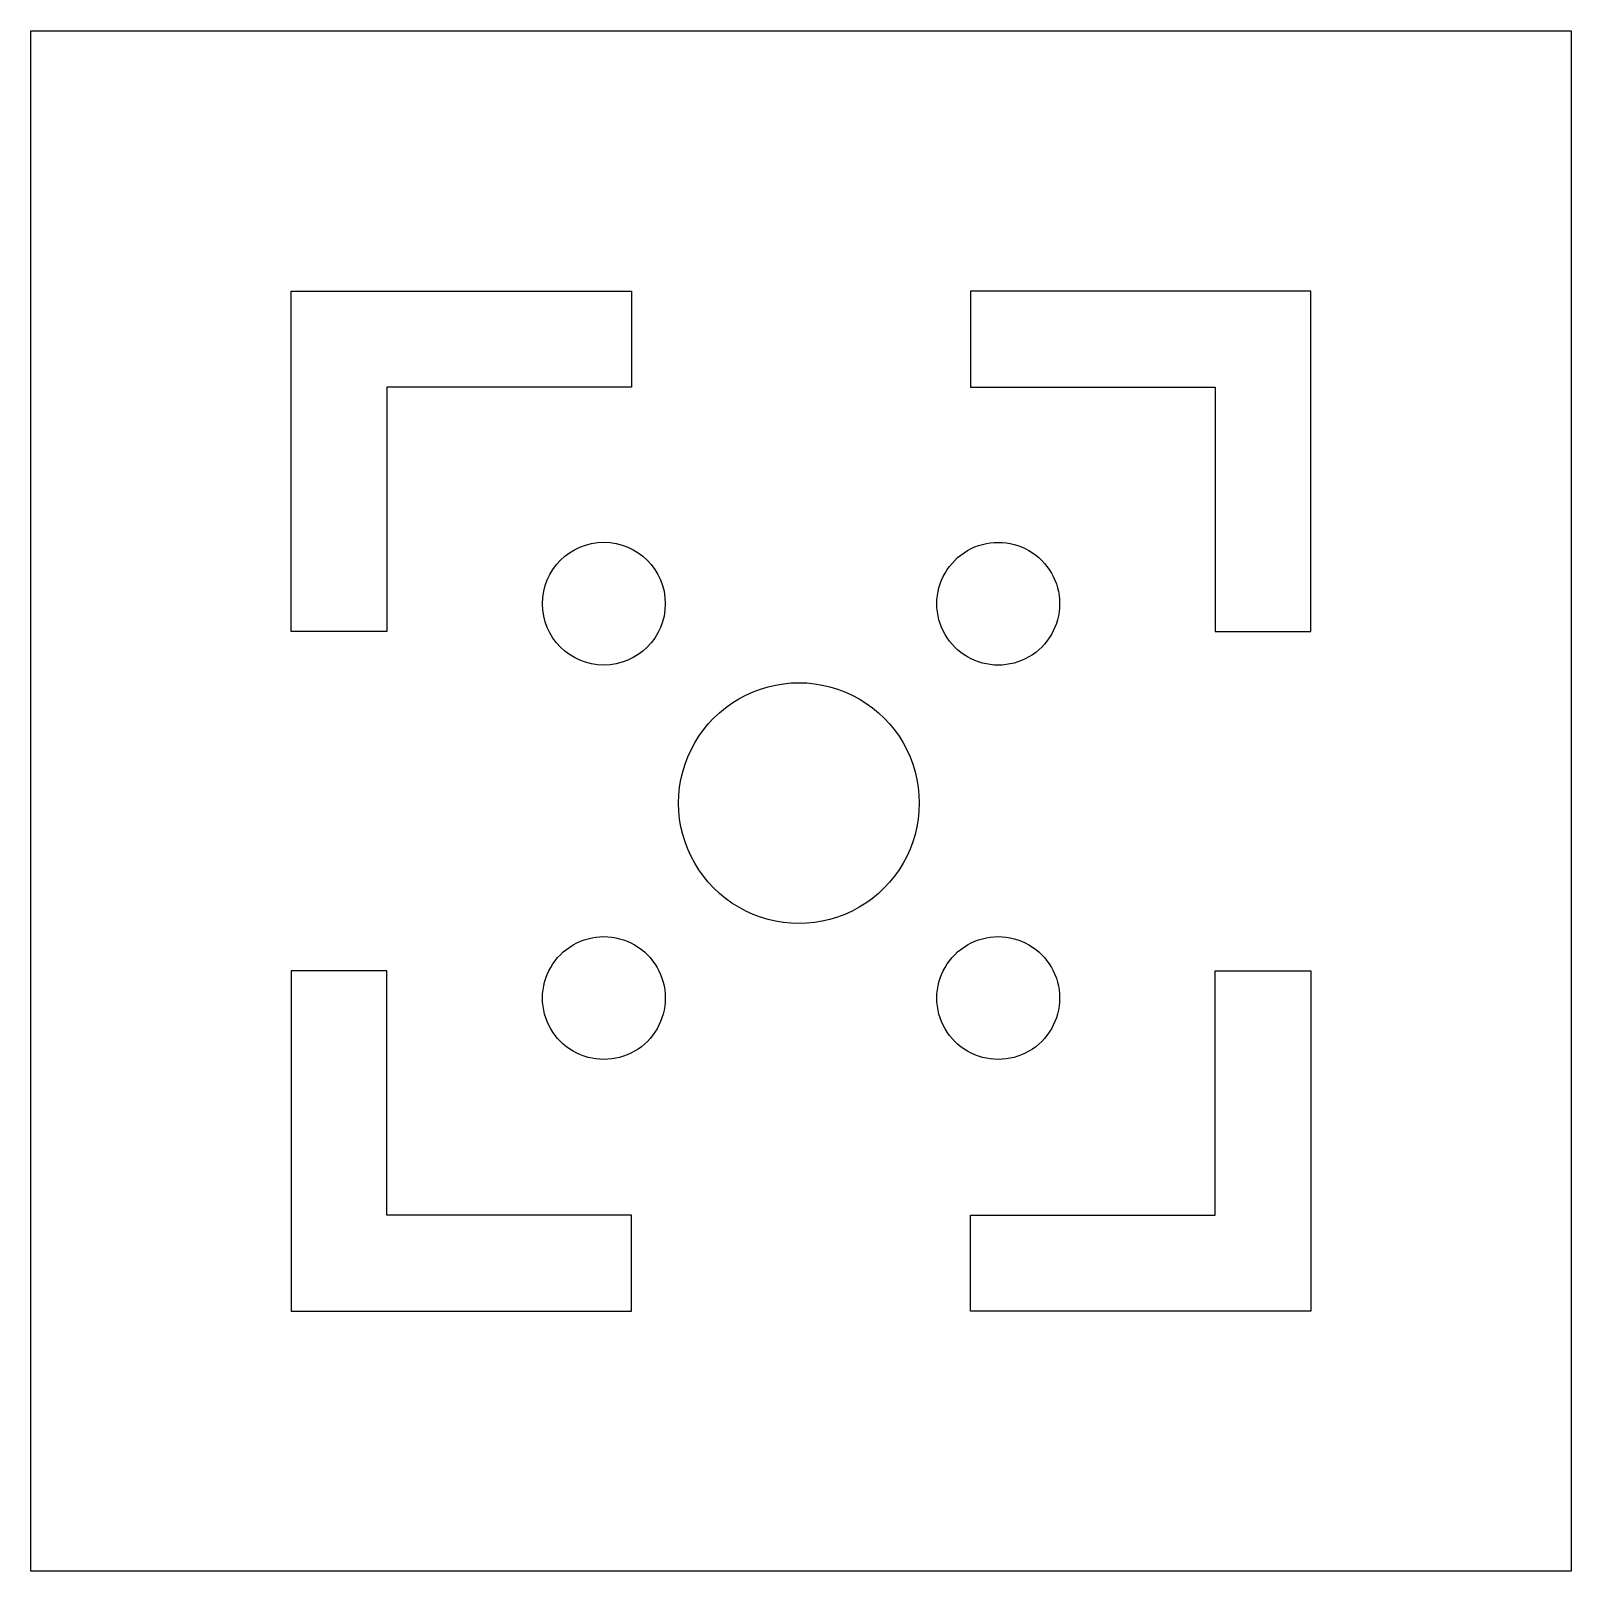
# Model space of a CAD drawing. Extents: x 0 to 108, y 0 to 108.
import ezdxf

# ---------------------------------------------------------------- set-up
doc = ezdxf.new("R2010")
doc.units = 0
doc.layers.add('Layer_1', color=7, linetype='CONTINUOUS')

msp = doc.modelspace()

# ---------------------------------------------------------------- linework, layer by layer
at = {"layer": 'Layer_1', "color": 1}
for points in [[(0.375, 107.896734), (107.896767, 107.896734), (107.896767, 0.374978), (0.375, 0.374978)], [(25.229173, 65.963027), (18.53941, 65.963027), (18.53941, 89.717357), (42.293741, 89.717357), (42.293741, 83.027594), (25.229173, 83.027594)], [(83.036103, 65.963027), (89.725867, 65.963027), (89.725867, 89.717357), (65.971536, 89.717357), (65.971536, 83.027594), (83.036103, 83.027594)], [(44.661146, 67.909351)], [(72.18915, 67.905269)], [(62.39084, 53.990872)], [(25.229173, 42.285231), (18.53941, 42.285231), (18.53941, 18.530901), (42.293741, 18.530901), (42.293741, 25.220665), (25.229173, 25.220665)], [(83.036103, 42.285231), (89.725867, 42.285231), (89.725867, 18.530901), (65.971536, 18.530901), (65.971536, 25.220665), (83.036103, 25.220665)], [(44.662019, 40.382532)], [(72.18915, 40.380888)]]:
    msp.add_lwpolyline(points, close=True, dxfattribs=at)
for points in [[(36.089717, 67.909351), (36.089717, 70.276286), (38.008497, 72.195065), (40.375431, 72.195065)], [(40.375431, 72.195065), (42.742366, 72.195065), (44.661146, 70.276286), (44.661146, 67.909351)], [(65.760578, 71.616807), (67.086583, 72.382376), (68.720288, 72.382376), (70.046292, 71.616807)], [(63.617721, 67.905269), (63.617721, 69.436408), (64.434573, 70.851238), (65.760578, 71.616807)], [(70.046292, 71.616807), (71.372297, 70.851238), (72.18915, 69.436408), (72.18915, 67.905269)], [(40.375431, 63.623637), (38.008497, 63.623637), (36.089717, 65.542417), (36.089717, 67.909351)], [(44.661146, 67.909351), (44.661146, 65.542417), (42.742366, 63.623637), (40.375431, 63.623637)], [(65.760578, 64.193732), (64.434573, 64.959301), (63.617721, 66.374131), (63.617721, 67.905269)], [(72.18915, 67.905269), (72.18915, 66.374131), (71.372297, 64.959301), (70.046292, 64.193732)], [(70.046292, 64.193732), (68.720288, 63.428163), (67.086583, 63.428163), (65.760578, 64.193732)], [(49.790961, 61.265416), (52.389905, 62.765917), (55.591936, 62.765917), (58.19088, 61.265416)], [(45.591001, 53.990872), (45.591001, 56.991875), (47.192017, 59.764915), (49.790961, 61.265416)], [(58.19088, 61.265416), (60.789825, 59.764915), (62.39084, 56.991875), (62.39084, 53.990872)], [(49.790961, 46.716329), (47.192017, 48.21683), (45.591001, 50.98987), (45.591001, 53.990872)], [(62.39084, 53.990872), (62.39084, 50.98987), (60.789825, 48.21683), (58.19088, 46.716329)], [(58.19088, 46.716329), (55.591936, 45.215828), (52.389905, 45.215828), (49.790961, 46.716329)], [(36.09059, 40.382532), (36.09059, 41.913671), (36.907443, 43.328501), (38.233447, 44.09407)], [(38.233447, 44.09407), (39.559452, 44.859639), (41.193157, 44.859639), (42.519162, 44.09407)], [(42.519162, 44.09407), (43.845166, 43.328501), (44.662019, 41.913671), (44.662019, 40.382532)], [(63.617721, 40.380888), (63.617721, 41.912026), (64.434573, 43.326857), (65.760578, 44.092426)], [(65.760578, 44.092426), (67.086583, 44.857995), (68.720288, 44.857995), (70.046292, 44.092426)], [(70.046292, 44.092426), (71.372297, 43.326857), (72.18915, 41.912026), (72.18915, 40.380888)], [(38.233447, 36.670995), (36.907443, 37.436564), (36.09059, 38.851394), (36.09059, 40.382532)], [(44.662019, 40.382532), (44.662019, 38.851394), (43.845166, 37.436564), (42.519162, 36.670995)], [(65.760578, 36.669351), (64.434573, 37.43492), (63.617721, 38.84975), (63.617721, 40.380888)], [(72.18915, 40.380888), (72.18915, 38.84975), (71.372297, 37.43492), (70.046292, 36.669351)], [(42.519162, 36.670995), (41.193157, 35.905426), (39.559452, 35.905426), (38.233447, 36.670995)], [(70.046292, 36.669351), (68.720288, 35.903782), (67.086583, 35.903782), (65.760578, 36.669351)]]:
    msp.add_open_spline(points, degree=3, dxfattribs=at)

doc.saveas('drawing.dxf')
